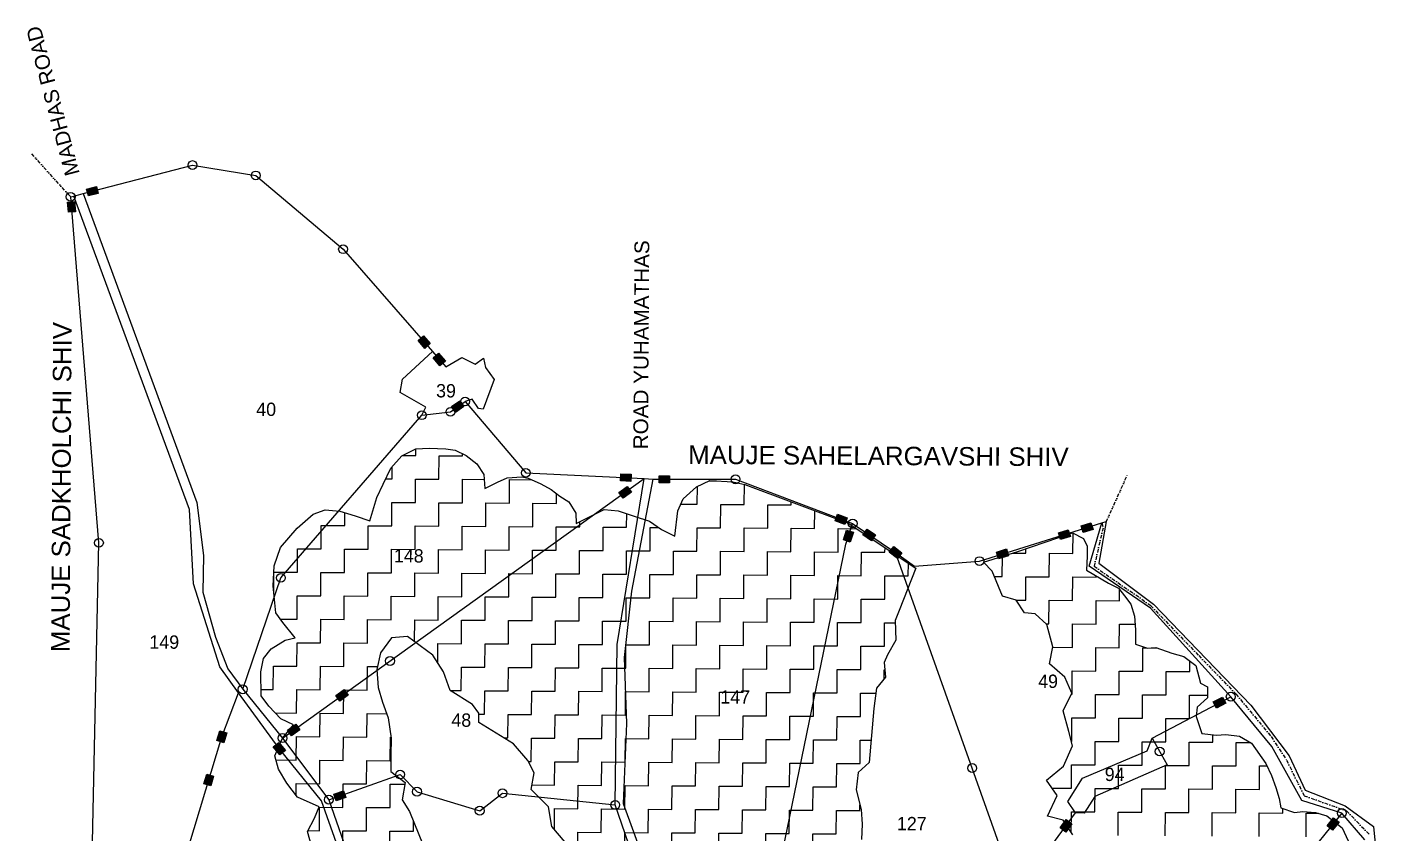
# Model space of a CAD drawing. Header units: metres. Extents: x 311141 to 315796, y 1906170 to 1910884.
# Drawn here: x 311384 to 313281, y 1909755 to 1910884 of the extents above; entities that cross this region are included whole.
import ezdxf

# ---------------------------------------------------------------- set-up
doc = ezdxf.new("R2010")
doc.units = ezdxf.units.M
doc.header["$MEASUREMENT"] = 0
doc.linetypes.add('DASHDOT', pattern=[1, 0.5, -0.25, 0, -0.25])
doc.linetypes.add('DIVIDE', pattern=[1.25, 0.5, -0.25, 0, -0.25, 0, -0.25])
for name, color, linetype in [('OFF', 1, 'Continuous'), ('POLY_HATCH', 12, 'Continuous'), ('POLY_PARCEL', 6, 'Continuous'), ('POLY_ROAD', 30, 'Continuous'), ('POLY_WATER', 4, 'Continuous'), ('TEXT_MAPOUT', 7, 'Continuous'), ('TEXT_PARCEL', 7, 'Continuous'), ('V_BOUND_LINE', 7, 'Continuous'), ('V_BOUND_STREAM_LINE', 7, 'DASHDOT'), ('V_DIVIDE_LINE', 7, 'DIVIDE')]:
    doc.layers.add(name, color=color, linetype=linetype)
doc.styles.get("Standard").update_dxf_attribs({"font": 'arial.ttf'})
doc.styles.add('TEXT_MAP', font='')
doc.styles.get('TEXT_MAP').set_extended_font_data('Kruti Dev 050')

msp = doc.modelspace()

# ---------------------------------------------------------------- hatches: boundary and pattern name
for points in [[(311467.1, 1910657.5), (311469.6, 1910647.9), (311483.5, 1910651.5), (311481, 1910661.2)], [(311450.4, 1910640.2), (311440.5, 1910639.3), (311441.7, 1910625), (311451.6, 1910625.8)], [(311940.4, 1910434.5), (311947.9, 1910441.1), (311938.4, 1910451.9), (311930.9, 1910445.4)], [(311959.6, 1910427.7), (311952.1, 1910421.1), (311961.6, 1910410.2), (311969.1, 1910416.8)], [(311995.2, 1910353.1), (311989.5, 1910361.2), (311977.7, 1910352.9), (311983.5, 1910344.7)], [(312228.5, 1910248.2), (312229, 1910258.2), (312214.6, 1910258.9), (312214.1, 1910248.9)], [(312268.4, 1910256.3), (312268.3, 1910246.3), (312282.8, 1910246.3), (312282.8, 1910256.3)], [(312229.4, 1910233.2), (312223.6, 1910241.3), (312211.9, 1910232.9), (312217.7, 1910224.8)], [(312528, 1910188.1), (312531.5, 1910197.5), (312518, 1910202.6), (312514.5, 1910193.2)], [(312875.3, 1910181), (312872.3, 1910190.5), (312858.5, 1910186.2), (312861.5, 1910176.7)], [(312540.1, 1910177), (312530.6, 1910180.2), (312526, 1910166.5), (312535.5, 1910163.4)], [(312559.1, 1910181.5), (312553.4, 1910173.3), (312565.3, 1910165.2), (312570.9, 1910173.4)], [(312843.7, 1910171.1), (312840.7, 1910180.7), (312827, 1910176.4), (312830, 1910166.9)], [(312601.6, 1910140.3), (312607.8, 1910148.1), (312596.4, 1910157), (312590.3, 1910149.2)], [(312757.1, 1910144.1), (312754.1, 1910153.7), (312740.4, 1910149.4), (312743.3, 1910139.9)], [(311833.2, 1909948.8), (311827.4, 1909956.9), (311815.7, 1909948.5), (311821.5, 1909940.4)], [(313061, 1909937.6), (313056.3, 1909946.4), (313043.6, 1909939.7), (313048.2, 1909930.9)], [(311748.1, 1909900), (311753.9, 1909891.9), (311765.6, 1909900.3), (311759.8, 1909908.4)], [(311649.5, 1909885.4), (311659, 1909882.5), (311663.2, 1909896.3), (311653.6, 1909899.2)], [(311737.5, 1909865.5), (311745.3, 1909871.7), (311736.2, 1909882.9), (311728.4, 1909876.7)], [(311631.3, 1909824.7), (311640.8, 1909821.9), (311644.9, 1909835.7), (311635.4, 1909838.5)], [(311813.2, 1909810.5), (311816.5, 1909801.1), (311830.1, 1909805.9), (311826.7, 1909815.3)], [(312845.8, 1909768.9), (312837.7, 1909774.8), (312829.2, 1909763.2), (312837.3, 1909757.3)], [(313219.6, 1909771.2), (313211.8, 1909777.5), (313202.7, 1909766.3), (313210.5, 1909760)]]:
    msp.add_hatch(color=256).paths.add_polyline_path(points)

# ---------------------------------------------------------------- linework, layer by layer
for p, q in [((311467.1, 1910657.5), (311481, 1910661.2)), ((311469.6, 1910647.9), (311467.1, 1910657.5)), ((311483.5, 1910651.5), (311469.6, 1910647.9)), ((311481, 1910661.2), (311483.5, 1910651.5)), ((311440.5, 1910639.3), (311450.4, 1910640.2)), ((311441.7, 1910625), (311440.5, 1910639.3)), ((311450.4, 1910640.2), (311451.6, 1910625.8)), ((311451.6, 1910625.8), (311441.7, 1910625)), ((311930.9, 1910445.4), (311938.4, 1910451.9)), ((311940.4, 1910434.5), (311930.9, 1910445.4)), ((311938.4, 1910451.9), (311947.9, 1910441.1)), ((311947.9, 1910441.1), (311940.4, 1910434.5)), ((311952.1, 1910421.1), (311959.6, 1910427.7)), ((311961.6, 1910410.2), (311952.1, 1910421.1)), ((311959.6, 1910427.7), (311969.1, 1910416.8)), ((311969.1, 1910416.8), (311961.6, 1910410.2)), ((311977.7, 1910352.9), (311989.5, 1910361.2)), ((311989.5, 1910361.2), (311995.2, 1910353.1)), ((311983.5, 1910344.7), (311977.7, 1910352.9)), ((311995.2, 1910353.1), (311983.5, 1910344.7)), ((312214.1, 1910248.9), (312214.6, 1910258.9)), ((312228.5, 1910248.2), (312214.1, 1910248.9)), ((312214.6, 1910258.9), (312229, 1910258.2)), ((312229, 1910258.2), (312228.5, 1910248.2)), ((312268.3, 1910246.3), (312268.4, 1910256.3)), ((312268.4, 1910256.3), (312282.8, 1910256.3)), ((312282.8, 1910256.3), (312282.8, 1910246.3)), ((312211.9, 1910232.9), (312223.6, 1910241.3)), ((312217.7, 1910224.8), (312211.9, 1910232.9)), ((312229.4, 1910233.2), (312217.7, 1910224.8)), ((312223.6, 1910241.3), (312229.4, 1910233.2)), ((312282.8, 1910246.3), (312268.3, 1910246.3)), ((312514.5, 1910193.2), (312518, 1910202.6)), ((312528, 1910188.1), (312514.5, 1910193.2)), ((312518, 1910202.6), (312531.5, 1910197.5)), ((312531.5, 1910197.5), (312528, 1910188.1)), ((312858.5, 1910186.2), (312872.3, 1910190.5)), ((312872.3, 1910190.5), (312875.3, 1910181)), ((312526, 1910166.5), (312530.6, 1910180.2)), ((312530.6, 1910180.2), (312540.1, 1910177)), ((312540.1, 1910177), (312535.5, 1910163.4)), ((312553.4, 1910173.3), (312559.1, 1910181.5)), ((312565.3, 1910165.2), (312553.4, 1910173.3)), ((312559.1, 1910181.5), (312570.9, 1910173.4)), ((312570.9, 1910173.4), (312565.3, 1910165.2)), ((312827, 1910176.4), (312840.7, 1910180.7)), ((312830, 1910166.9), (312827, 1910176.4)), ((312843.7, 1910171.1), (312830, 1910166.9)), ((312840.7, 1910180.7), (312843.7, 1910171.1)), ((312861.5, 1910176.7), (312858.5, 1910186.2)), ((312875.3, 1910181), (312861.5, 1910176.7)), ((312535.5, 1910163.4), (312526, 1910166.5)), ((312590.3, 1910149.2), (312596.4, 1910157)), ((312596.4, 1910157), (312607.8, 1910148.1)), ((312740.4, 1910149.4), (312754.1, 1910153.7)), ((312754.1, 1910153.7), (312757.1, 1910144.1)), ((312601.6, 1910140.3), (312590.3, 1910149.2)), ((312607.8, 1910148.1), (312601.6, 1910140.3)), ((312743.3, 1910139.9), (312740.4, 1910149.4)), ((312757.1, 1910144.1), (312743.3, 1910139.9)), ((311815.7, 1909948.5), (311827.4, 1909956.9)), ((311821.5, 1909940.4), (311815.7, 1909948.5)), ((311833.2, 1909948.8), (311821.5, 1909940.4)), ((311827.4, 1909956.9), (311833.2, 1909948.8)), ((313043.6, 1909939.7), (313056.3, 1909946.4)), ((313056.3, 1909946.4), (313061, 1909937.6)), ((313048.2, 1909930.9), (313043.6, 1909939.7)), ((313061, 1909937.6), (313048.2, 1909930.9)), ((311748.1, 1909900), (311759.8, 1909908.4)), ((311759.8, 1909908.4), (311765.6, 1909900.3)), ((311649.5, 1909885.4), (311653.6, 1909899.2)), ((311653.6, 1909899.2), (311663.2, 1909896.3)), ((311663.2, 1909896.3), (311659, 1909882.5)), ((311753.9, 1909891.9), (311748.1, 1909900)), ((311765.6, 1909900.3), (311753.9, 1909891.9)), ((311659, 1909882.5), (311649.5, 1909885.4)), ((311728.4, 1909876.7), (311736.2, 1909882.9)), ((311737.5, 1909865.5), (311728.4, 1909876.7)), ((311736.2, 1909882.9), (311745.3, 1909871.7)), ((311745.3, 1909871.7), (311737.5, 1909865.5)), ((311631.3, 1909824.7), (311635.4, 1909838.5)), ((311635.4, 1909838.5), (311644.9, 1909835.7)), ((311644.9, 1909835.7), (311640.8, 1909821.9)), ((311640.8, 1909821.9), (311631.3, 1909824.7)), ((311813.2, 1909810.5), (311826.7, 1909815.3)), ((311816.5, 1909801.1), (311813.2, 1909810.5)), ((311826.7, 1909815.3), (311830.1, 1909805.9)), ((311830.1, 1909805.9), (311816.5, 1909801.1)), ((312829.2, 1909763.2), (312837.7, 1909774.8)), ((312837.7, 1909774.8), (312845.8, 1909768.9)), ((313202.7, 1909766.3), (313211.8, 1909777.5)), ((313211.8, 1909777.5), (313219.6, 1909771.2)), ((312837.3, 1909757.3), (312829.2, 1909763.2)), ((312845.8, 1909768.9), (312837.3, 1909757.3)), ((313210.5, 1909760), (313202.7, 1909766.3)), ((313219.6, 1909771.2), (313210.5, 1909760))]:
    msp.add_line(p, q)
for centre in [(311615.3, 1910691.1), (311703.8, 1910676.6), (311444.9, 1910646.6), (311826, 1910573.3), (311996.7, 1910360.2), (311936.2, 1910340.9), (311976.2, 1910345.7), (312081.7, 1910260.3), (312375.2, 1910251.2), (312539, 1910189.3), (311484.4, 1910162.3), (312716.4, 1910136.7), (311739, 1910113.3), (311891.7, 1909996.9), (311685.6, 1909957.2), (313068, 1909946.9), (311741.3, 1909889), (312968.6, 1909870.2), (312706.3, 1909847), (311905.8, 1909837.9), (311929.5, 1909813.9), (312049, 1909811.7), (311806.1, 1909802.7), (312017.2, 1909787.3), (312206.8, 1909795.4), (313223.4, 1909784)]:
    msp.add_circle(centre, 6.17)
at = {"layer": 'OFF'}
msp.add_line((312247.5, 1910252.3), (312259.4, 1910251.3), dxfattribs=at)
at = {"layer": 'POLY_HATCH'}
for p, q in [((311908.3, 1910284.3), (311927.9, 1910293.9)), ((311927.9, 1910293.9), (311946.6, 1910294.7)), ((311946.6, 1910294.7), (311969.7, 1910293.7)), ((311969.7, 1910293.7), (311983, 1910291.8)), ((311983, 1910291.8), (311998.1, 1910284.6)), ((311998.1, 1910284.6), (312013.2, 1910273)), ((311882.2, 1910244.5), (311893, 1910266.6)), ((311893, 1910266.6), (311908.3, 1910284.3)), ((312013.2, 1910273), (312022.8, 1910257.8)), ((312022.8, 1910257.8), (312024.5, 1910238.3)), ((312024.5, 1910238.3), (312042.3, 1910247)), ((312042.3, 1910247), (312055.7, 1910253.2)), ((312055.7, 1910253.2), (312076.2, 1910254.8)), ((312076.2, 1910254.8), (312085.1, 1910253)), ((312085.1, 1910253), (312102.8, 1910244.9)), ((312320.5, 1910240.9), (312339.2, 1910249.6)), ((312339.2, 1910249.6), (312371.2, 1910247.7)), ((312371.2, 1910247.7), (312388.1, 1910244)), ((311873.2, 1910225.9), (311882.2, 1910244.5)), ((312102.8, 1910244.9), (312117, 1910236.8)), ((312117, 1910236.8), (312129.4, 1910227.8)), ((312129.4, 1910227.8), (312141.8, 1910219.8)), ((312301.7, 1910224.1), (312320.5, 1910240.9)), ((312388.1, 1910244), (312532.7, 1910189.8)), ((311784.2, 1910202.4), (311801.1, 1910208.5)), ((311801.1, 1910208.5), (311821.5, 1910206.6)), ((311863.3, 1910193), (311873.2, 1910225.9)), ((312141.8, 1910219.8), (312151.5, 1910203.7)), ((312152.3, 1910189.5), (312191.5, 1910208.8)), ((312191.5, 1910208.8), (312211.1, 1910206.9)), ((312294.5, 1910207.3), (312301.7, 1910224.1)), ((311761.8, 1910183), (311784.2, 1910202.4)), ((311821.5, 1910206.6), (311842.8, 1910200.3)), ((311842.8, 1910200.3), (311863.3, 1910193)), ((312151.5, 1910203.7), (312152.3, 1910189.5)), ((312211.1, 1910206.9), (312233.3, 1910199.7)), ((312233.3, 1910199.7), (312254.6, 1910192.4)), ((312254.6, 1910192.4), (312271.4, 1910180.8)), ((312290, 1910171.8), (312294.5, 1910207.3)), ((312532.7, 1910189.8), (312627.5, 1910127)), ((311738.5, 1910155.6), (311761.8, 1910183)), ((312271.4, 1910180.8), (312290, 1910171.8)), ((312770.1, 1910150.2), (312846.8, 1910176.4)), ((312846.8, 1910176.4), (312861.8, 1910168.3)), ((311729.5, 1910129.9), (311738.5, 1910155.6)), ((312861.8, 1910168.3), (312867.1, 1910157.6)), ((312867.1, 1910157.6), (312867, 1910143.4)), ((312722, 1910135.4), (312770.1, 1910150.2)), ((312734.4, 1910122.8), (312722, 1910135.4)), ((312867, 1910143.4), (312866, 1910123.8)), ((311728.4, 1910101.4), (311729.5, 1910129.9)), ((312627.5, 1910127), (312604, 1910067.6)), ((312748.5, 1910087.4), (312734.4, 1910122.8)), ((312866, 1910123.8), (312897, 1910105.9)), ((311731.8, 1910064.3), (311728.4, 1910101.4)), ((312897, 1910105.9), (312911.2, 1910098.7)), ((312911.2, 1910098.7), (312919.2, 1910087.9)), ((312768, 1910082), (312748.5, 1910087.4)), ((312779.4, 1910064.1), (312768, 1910082)), ((312919.2, 1910087.9), (312928, 1910076.3)), ((312928, 1910076.3), (312933.2, 1910059.4)), ((311741.5, 1910050.9), (311731.8, 1910064.3)), ((312604, 1910067.6), (312598.6, 1910053.4)), ((312794.6, 1910063.1), (312779.4, 1910064.1)), ((312810.5, 1910047.9), (312794.6, 1910063.1)), ((312933.2, 1910059.4), (312934.9, 1910040.7)), ((311759.1, 1910029.5), (311741.5, 1910050.9)), ((312598.6, 1910053.4), (312599.3, 1910025.9)), ((312819.2, 1910016.8), (312810.5, 1910047.9)), ((312934.9, 1910040.7), (312934.8, 1910020.3)), ((311725.2, 1910013.7), (311744.9, 1910026)), ((311744.9, 1910026), (311759.1, 1910029.5)), ((311893.9, 1910029.4), (311878.6, 1910008.3)), ((311916.2, 1910031.3), (311893.9, 1910029.4)), ((311951.7, 1910005.2), (311916.2, 1910031.3)), ((312599.3, 1910025.9), (312587.6, 1910005.5)), ((312934.8, 1910020.3), (312951.6, 1910014.9)), ((311710.8, 1909981.8), (311714.5, 1910000.4)), ((311714.5, 1910000.4), (311725.2, 1910013.7)), ((311878.6, 1910008.3), (311873.4, 1909985)), ((311966.7, 1909981.8), (311951.7, 1910005.2)), ((312587.6, 1910005.5), (312583.1, 1909994.9)), ((312814.6, 1909992.8), (312819.2, 1910016.8)), ((312951.6, 1910014.9), (312963.2, 1910015.7)), ((312963.2, 1910015.7), (312985.4, 1910007.6)), ((312985.4, 1910007.6), (313002.2, 1910003)), ((313002.2, 1910003), (313019.1, 1909990.5)), ((311711.5, 1909948), (311710.8, 1909981.8)), ((311873.4, 1909985), (311875.3, 1909959.7)), ((311975.7, 1909955.5), (311966.7, 1909981.8)), ((312583.1, 1909994.9), (312584.8, 1909974.4)), ((312835.8, 1909974), (312814.6, 1909992.8)), ((313019.1, 1909990.5), (313025.9, 1909965.7)), ((312584.8, 1909974.4), (312572.3, 1909958.6)), ((312845.5, 1909951.7), (312835.8, 1909974)), ((313025.9, 1909965.7), (313035.4, 1909960.8)), ((311722.1, 1909933.7), (311711.5, 1909948)), ((311875.3, 1909959.7), (311881.2, 1909939.4)), ((312007, 1909936.1), (311975.7, 1909955.5)), ((312572.3, 1909958.6), (312568.6, 1909930.2)), ((312833.7, 1909926.9), (312845.5, 1909951.7)), ((313035.3, 1909945.4), (313020.9, 1909932.3)), ((313035.4, 1909960.8), (313035.3, 1909945.4)), ((311738.9, 1909915.8), (311722.1, 1909933.7)), ((311881.2, 1909939.4), (311889.2, 1909917.1)), ((312016, 1909923.9), (312007, 1909936.1)), ((312568.6, 1909930.2), (312561.9, 1909854.7)), ((312841.6, 1909898.4), (312833.7, 1909926.9)), ((313020.9, 1909932.3), (313019.6, 1909919.3)), ((311756.6, 1909907.7), (311738.9, 1909915.8)), ((311741.3, 1909889), (311756.6, 1909907.7)), ((311889.2, 1909917.1), (311893.1, 1909888.8)), ((312015.9, 1909910.7), (312016, 1909923.9)), ((312064.4, 1909881.1), (312015.9, 1909910.7)), ((313019.6, 1909919.3), (313027.8, 1909895.4)), ((311730.6, 1909864.3), (311741.3, 1909889)), ((311893.1, 1909888.8), (311892.9, 1909864.5)), ((312846.8, 1909878), (312841.6, 1909898.4)), ((313027.8, 1909895.4), (313048.1, 1909892.9)), ((313048.1, 1909892.9), (313061.2, 1909894)), ((313061.2, 1909894), (313080.2, 1909891.5)), ((313080.2, 1909891.5), (313096.9, 1909881.9)), ((312084.5, 1909857.7), (312064.4, 1909881.1)), ((312834.2, 1909849.6), (312846.8, 1909878)), ((313096.9, 1909881.9), (313116.9, 1909853.2)), ((311735.8, 1909845.6), (311730.6, 1909864.3)), ((311892.9, 1909864.5), (311892.8, 1909842.2)), ((312093.5, 1909840.4), (312084.5, 1909857.7)), ((312561.9, 1909854.7), (312546.7, 1909840.6)), ((312810, 1909830.2), (312834.2, 1909849.6)), ((313116.9, 1909853.2), (313125.2, 1909836.4)), ((311747.2, 1909826), (311735.8, 1909845.6)), ((311892.8, 1909842.2), (311913, 1909826.9)), ((312089.3, 1909817.1), (312093.5, 1909840.4)), ((312546.7, 1909840.6), (312543.9, 1909816.6)), ((312825, 1909808.8), (312810, 1909830.2)), ((313125.2, 1909836.4), (313131, 1909819.7)), ((311762.2, 1909806.4), (311747.2, 1909826)), ((311913, 1909826.9), (311908.8, 1909802.6)), ((312113.4, 1909792.7), (312089.3, 1909817.1)), ((312543.9, 1909816.6), (312550.9, 1909789)), ((313131, 1909819.7), (313135.7, 1909804.2)), ((311792.4, 1909792.9), (311762.2, 1909806.4)), ((311786.1, 1909776.9), (311792.4, 1909792.9)), ((311908.8, 1909802.6), (311918.8, 1909786.4)), ((312118.3, 1909765.4), (312113.4, 1909792.7)), ((312811.5, 1909779.5), (312825, 1909808.8)), ((313135.7, 1909804.2), (313138, 1909791.1)), ((311776.2, 1909758.3), (311786.1, 1909776.9)), ((311918.8, 1909786.4), (311938.1, 1909738.9)), ((312550.9, 1909789), (312552.5, 1909768.6)), ((312833.7, 1909774.1), (312811.5, 1909779.5)), ((312846.9, 1909753.5), (312833.7, 1909774.1)), ((313138, 1909791.1), (313157.1, 1909785)), ((313157.1, 1909785), (313169, 1909786.2)), ((313169, 1909786.2), (313186.8, 1909784.9)), ((313186.8, 1909784.9), (313202.3, 1909780)), ((313202.3, 1909780), (313223.7, 1909763.2)), ((311784.9, 1909726.3), (311776.2, 1909758.3)), ((312144.5, 1909733.8), (312118.3, 1909765.4)), ((312552.5, 1909768.6), (312551.5, 1909747.2)), ((313223.7, 1909763.2), (313241.3, 1909726.2))]:
    msp.add_line(p, q, dxfattribs=at)
at = {"layer": 'POLY_HATCH', "linetype": 'Continuous'}
for p, q in [((311908.9, 1910284.6), (311927.6, 1910284.5)), ((311927.6, 1910284.5), (311927.6, 1910293.8)), ((311993.3, 1910284.1), (311993.3, 1910286.9)), ((311894.5, 1910251.8), (311894.6, 1910268.4)), ((311960.2, 1910251.4), (311960.4, 1910284.3)), ((311960.4, 1910284.3), (311993.3, 1910284.1)), ((311885.9, 1910251.9), (311894.5, 1910251.8)), ((311927.2, 1910218.7), (311927.4, 1910251.6)), ((311927.4, 1910251.6), (311960.2, 1910251.4)), ((311992.9, 1910218.3), (311993.1, 1910251.2)), ((311993.1, 1910251.2), (312023.4, 1910251)), ((312058.7, 1910217.9), (312058.9, 1910250.8)), ((312058.9, 1910250.8), (312090.3, 1910250.6)), ((312338.1, 1910249.1), (312348.7, 1910249.1)), ((312124.4, 1910217.5), (312124.5, 1910231.4)), ((312321.6, 1910216.3), (312321.8, 1910241.5)), ((312387.4, 1910215.9), (312387.6, 1910244.1)), ((311894.1, 1910186.1), (311894.3, 1910218.9)), ((311894.3, 1910218.9), (311927.2, 1910218.7)), ((311959.8, 1910185.7), (311960, 1910218.5)), ((311960, 1910218.5), (311992.9, 1910218.3)), ((312025.6, 1910185.3), (312025.8, 1910218.1)), ((312025.8, 1910218.1), (312058.7, 1910217.9)), ((312091.3, 1910184.9), (312091.5, 1910217.7)), ((312091.5, 1910217.7), (312124.4, 1910217.5)), ((312298.4, 1910216.5), (312321.6, 1910216.3)), ((312354.3, 1910183.3), (312354.5, 1910216.1)), ((312354.5, 1910216.1), (312387.4, 1910215.9)), ((312420.1, 1910182.9), (312420.3, 1910215.7)), ((312420.3, 1910215.7), (312453.1, 1910215.5)), ((312453.1, 1910215.5), (312453.2, 1910219.6)), ((311828.3, 1910186.5), (311828.5, 1910204.6)), ((312157.1, 1910184.5), (312157.1, 1910191.9)), ((312222.8, 1910184.1), (312222.9, 1910203)), ((312485.8, 1910182.5), (312486, 1910207.3)), ((311795.3, 1910153.8), (311795.5, 1910186.7)), ((311795.5, 1910186.7), (311828.3, 1910186.5)), ((311861, 1910153.4), (311861.2, 1910186.3)), ((311861.2, 1910186.3), (311894.1, 1910186.1)), ((311926.8, 1910153), (311927, 1910185.9)), ((311927, 1910185.9), (311959.8, 1910185.7)), ((311992.5, 1910152.6), (311992.7, 1910185.5)), ((311992.7, 1910185.5), (312025.6, 1910185.3)), ((312058.3, 1910152.2), (312058.5, 1910185.1)), ((312058.5, 1910185.1), (312091.3, 1910184.9)), ((312124, 1910151.8), (312124.2, 1910184.7)), ((312124.2, 1910184.7), (312157.1, 1910184.5)), ((312189.7, 1910151.4), (312189.9, 1910184.3)), ((312189.9, 1910184.3), (312222.8, 1910184.1)), ((312255.5, 1910151), (312255.7, 1910183.9)), ((312255.7, 1910183.9), (312267, 1910183.8)), ((312321.2, 1910150.6), (312321.4, 1910183.5)), ((312321.4, 1910183.5), (312354.3, 1910183.3)), ((312387, 1910150.2), (312387.2, 1910183.1)), ((312387.2, 1910183.1), (312420.1, 1910182.9)), ((312452.7, 1910149.8), (312452.9, 1910182.7)), ((312452.9, 1910182.7), (312485.8, 1910182.5)), ((312518.5, 1910149.4), (312518.7, 1910182.3)), ((312518.7, 1910182.3), (312544.3, 1910182.1)), ((312847.2, 1910147.4), (312847.4, 1910176)), ((311762.2, 1910121.1), (311762.4, 1910154)), ((311762.4, 1910154), (311795.3, 1910153.8)), ((311827.9, 1910120.7), (311828.1, 1910153.6)), ((311828.1, 1910153.6), (311861, 1910153.4)), ((311893.7, 1910120.3), (311893.9, 1910153.2)), ((311893.9, 1910153.2), (311926.8, 1910153)), ((311959.4, 1910119.9), (311959.6, 1910152.8)), ((311959.6, 1910152.8), (311992.5, 1910152.6)), ((312025.2, 1910119.5), (312025.4, 1910152.4)), ((312025.4, 1910152.4), (312058.3, 1910152.2)), ((312090.9, 1910119.1), (312091.1, 1910152)), ((312091.1, 1910152), (312124, 1910151.8)), ((312156.7, 1910118.7), (312156.9, 1910151.6)), ((312156.9, 1910151.6), (312189.7, 1910151.4)), ((312584.2, 1910149), (312584.3, 1910155.7)), ((312781.5, 1910147.8), (312781.5, 1910154.1)), ((312222.4, 1910118.3), (312222.6, 1910151.2)), ((312222.6, 1910151.2), (312255.5, 1910151)), ((312288.2, 1910117.9), (312288.4, 1910150.8)), ((312288.4, 1910150.8), (312321.2, 1910150.6)), ((312353.9, 1910117.5), (312354.1, 1910150.4)), ((312354.1, 1910150.4), (312387, 1910150.2)), ((312419.7, 1910117.1), (312419.9, 1910150)), ((312419.9, 1910150), (312452.7, 1910149.8)), ((312485.4, 1910116.7), (312485.6, 1910149.6)), ((312485.6, 1910149.6), (312518.5, 1910149.4)), ((312551.1, 1910116.3), (312551.3, 1910149.2)), ((312551.3, 1910149.2), (312584.2, 1910149)), ((312616.9, 1910115.9), (312617, 1910134)), ((312748.4, 1910115.1), (312748.6, 1910143.5)), ((312762.8, 1910147.9), (312781.5, 1910147.8)), ((312814.1, 1910114.7), (312814.3, 1910147.6)), ((312814.3, 1910147.6), (312847.2, 1910147.4)), ((311729.2, 1910093.1), (311729.3, 1910121.3)), ((311729.3, 1910121.3), (311762.2, 1910121.1)), ((311794.9, 1910088.1), (311795.1, 1910120.9)), ((311795.1, 1910120.9), (311827.9, 1910120.7)), ((311860.6, 1910087.7), (311860.8, 1910120.5)), ((311860.8, 1910120.5), (311893.7, 1910120.3)), ((311926.4, 1910087.3), (311926.6, 1910120.1)), ((311926.6, 1910120.1), (311959.4, 1910119.9)), ((311992.1, 1910086.9), (311992.3, 1910119.7)), ((311992.3, 1910119.7), (312025.2, 1910119.5)), ((312057.9, 1910086.5), (312058.1, 1910119.3)), ((312058.1, 1910119.3), (312090.9, 1910119.1)), ((312123.6, 1910086.1), (312123.8, 1910118.9)), ((312123.8, 1910118.9), (312156.7, 1910118.7)), ((312189.3, 1910085.7), (312189.5, 1910118.5)), ((312189.5, 1910118.5), (312222.4, 1910118.3)), ((312255.1, 1910085.3), (312255.3, 1910118.1)), ((312255.3, 1910118.1), (312288.2, 1910117.9)), ((312320.8, 1910084.9), (312321, 1910117.7)), ((312321, 1910117.7), (312353.9, 1910117.5)), ((312386.6, 1910084.5), (312386.8, 1910117.3)), ((312386.8, 1910117.3), (312419.7, 1910117.1)), ((312452.3, 1910084.1), (312452.5, 1910116.9)), ((312452.5, 1910116.9), (312485.4, 1910116.7)), ((312518.1, 1910083.6), (312518.3, 1910116.5)), ((312518.3, 1910116.5), (312551.1, 1910116.3)), ((312583.8, 1910083.2), (312584, 1910116.1)), ((312584, 1910116.1), (312616.9, 1910115.9)), ((312737.4, 1910115.2), (312748.4, 1910115.1)), ((312781.1, 1910082), (312781.3, 1910114.9)), ((312781.3, 1910114.9), (312814.1, 1910114.7)), ((312846.8, 1910081.6), (312847, 1910114.5)), ((312847, 1910114.5), (312879.9, 1910114.3)), ((312879.9, 1910114.3), (312879.9, 1910115.8)), ((312912.5, 1910081.2), (312912.6, 1910096.7)), ((311761.8, 1910055.4), (311762, 1910088.3)), ((311762, 1910088.3), (311794.9, 1910088.1)), ((311827.5, 1910055), (311827.7, 1910087.9)), ((311827.7, 1910087.9), (311860.6, 1910087.7)), ((311893.3, 1910054.6), (311893.5, 1910087.5)), ((311893.5, 1910087.5), (311926.4, 1910087.3)), ((311959, 1910054.2), (311959.2, 1910087.1)), ((311959.2, 1910087.1), (311992.1, 1910086.9)), ((312024.8, 1910053.8), (312025, 1910086.7)), ((312025, 1910086.7), (312057.9, 1910086.5)), ((312090.5, 1910053.4), (312090.7, 1910086.3)), ((312090.7, 1910086.3), (312123.6, 1910086.1)), ((312156.3, 1910053), (312156.5, 1910085.9)), ((312156.5, 1910085.9), (312189.3, 1910085.7)), ((312222, 1910052.6), (312222.2, 1910085.5)), ((312222.2, 1910085.5), (312255.1, 1910085.3)), ((312287.8, 1910052.2), (312288, 1910085.1)), ((312288, 1910085.1), (312320.8, 1910084.9)), ((312353.5, 1910051.8), (312353.7, 1910084.7)), ((312353.7, 1910084.7), (312386.6, 1910084.5)), ((312419.3, 1910051.4), (312419.5, 1910084.3)), ((312419.5, 1910084.3), (312452.3, 1910084.1)), ((312485, 1910051), (312485.2, 1910083.9)), ((312485.2, 1910083.9), (312518.1, 1910083.6)), ((312550.7, 1910050.6), (312550.9, 1910083.4)), ((312550.9, 1910083.4), (312583.8, 1910083.2)), ((312767.4, 1910082.1), (312781.1, 1910082)), ((312813.7, 1910049), (312813.9, 1910081.8)), ((312813.9, 1910081.8), (312846.8, 1910081.6)), ((312879.5, 1910048.6), (312879.7, 1910081.4)), ((312879.7, 1910081.4), (312912.5, 1910081.2)), ((311738.1, 1910055.5), (311761.8, 1910055.4)), ((311794.5, 1910022.3), (311794.7, 1910055.2)), ((311794.7, 1910055.2), (311827.5, 1910055)), ((311860.2, 1910021.9), (311860.4, 1910054.8)), ((311860.4, 1910054.8), (311893.3, 1910054.6)), ((311926, 1910024.1), (311926.2, 1910054.4)), ((311926.2, 1910054.4), (311959, 1910054.2)), ((311991.7, 1910021.1), (311991.9, 1910054)), ((311991.9, 1910054), (312024.8, 1910053.8)), ((312057.5, 1910020.7), (312057.7, 1910053.6)), ((312057.7, 1910053.6), (312090.5, 1910053.4)), ((312123.2, 1910020.3), (312123.4, 1910053.2)), ((312123.4, 1910053.2), (312156.3, 1910053)), ((312188.9, 1910019.9), (312189.1, 1910052.8)), ((312189.1, 1910052.8), (312222, 1910052.6)), ((312254.7, 1910019.5), (312254.9, 1910052.4)), ((312254.9, 1910052.4), (312287.8, 1910052.2)), ((312320.4, 1910019.1), (312320.6, 1910052)), ((312320.6, 1910052), (312353.5, 1910051.8)), ((312386.2, 1910018.7), (312386.4, 1910051.6)), ((312386.4, 1910051.6), (312419.3, 1910051.4)), ((312451.9, 1910018.3), (312452.1, 1910051.2)), ((312452.1, 1910051.2), (312485, 1910051)), ((312517.7, 1910017.9), (312517.9, 1910050.8)), ((312517.9, 1910050.8), (312550.7, 1910050.6)), ((312583.4, 1910017.5), (312583.6, 1910050.4)), ((312583.6, 1910050.4), (312598.7, 1910050.3)), ((312809.3, 1910049), (312813.7, 1910049)), ((312846.4, 1910015.9), (312846.6, 1910048.8)), ((312846.6, 1910048.8), (312879.5, 1910048.6)), ((312912.1, 1910015.5), (312912.3, 1910048.4)), ((312912.3, 1910048.4), (312934.2, 1910048.2)), ((311761.4, 1909989.6), (311761.6, 1910022.5)), ((311761.6, 1910022.5), (311794.5, 1910022.3)), ((311827.1, 1909989.2), (311827.3, 1910022.1)), ((311827.3, 1910022.1), (311860.2, 1910021.9)), ((311958.7, 1909994.4), (311958.8, 1910021.3)), ((311958.8, 1910021.3), (311991.7, 1910021.1)), ((312024.4, 1909988), (312024.6, 1910020.9)), ((312024.6, 1910020.9), (312057.5, 1910020.7)), ((312090.1, 1909987.6), (312090.3, 1910020.5)), ((312090.3, 1910020.5), (312123.2, 1910020.3)), ((312155.9, 1909987.2), (312156.1, 1910020.1)), ((312156.1, 1910020.1), (312188.9, 1910019.9)), ((312221.6, 1909986.8), (312221.8, 1910019.7)), ((312221.8, 1910019.7), (312254.7, 1910019.5)), ((312287.4, 1909986.4), (312287.6, 1910019.3)), ((312287.6, 1910019.3), (312320.4, 1910019.1)), ((312353.1, 1909986), (312353.3, 1910018.9)), ((312353.3, 1910018.9), (312386.2, 1910018.7)), ((312418.9, 1909985.6), (312419.1, 1910018.5)), ((312419.1, 1910018.5), (312451.9, 1910018.3)), ((312484.6, 1909985.2), (312484.8, 1910018.1)), ((312484.8, 1910018.1), (312517.7, 1910017.9)), ((312550.3, 1909984.8), (312550.5, 1910017.7)), ((312550.5, 1910017.7), (312583.4, 1910017.5)), ((312819, 1910016.1), (312846.4, 1910015.9)), ((312879.1, 1909982.8), (312879.3, 1910015.7)), ((312879.3, 1910015.7), (312912.1, 1910015.5)), ((312944.8, 1909982.4), (312945, 1910015.3)), ((312945, 1910015.3), (312950.4, 1910015.3)), ((312956.6, 1910015.2), (312964.6, 1910015.2)), ((311728.3, 1909957), (311728.5, 1909989.8)), ((311728.5, 1909989.8), (311761.4, 1909989.6)), ((311794.1, 1909956.6), (311794.3, 1909989.4)), ((311794.3, 1909989.4), (311827.1, 1909989.2)), ((311859.8, 1909956.2), (311860, 1909989)), ((311860, 1909989), (311874.3, 1909989)), ((311991.3, 1909955.4), (311991.5, 1909988.2)), ((311991.5, 1909988.2), (312024.4, 1909988)), ((312057.1, 1909955), (312057.3, 1909987.8)), ((312057.3, 1909987.8), (312090.1, 1909987.6)), ((312122.8, 1909954.6), (312123, 1909987.4)), ((312123, 1909987.4), (312155.9, 1909987.2)), ((312188.5, 1909954.2), (312188.7, 1909987)), ((312188.7, 1909987), (312221.6, 1909986.8)), ((312254.3, 1909953.8), (312254.5, 1909986.6)), ((312254.5, 1909986.6), (312287.4, 1909986.4)), ((312320, 1909953.4), (312320.2, 1909986.2)), ((312320.2, 1909986.2), (312353.1, 1909986)), ((312385.8, 1909953), (312386, 1909985.8)), ((312386, 1909985.8), (312418.9, 1909985.6)), ((312451.5, 1909952.6), (312451.7, 1909985.4)), ((312451.7, 1909985.4), (312484.6, 1909985.2)), ((312517.3, 1909952.2), (312517.5, 1909985)), ((312517.5, 1909985), (312550.3, 1909984.8)), ((312583.1, 1909972.4), (312583.2, 1909984.6)), ((312583.2, 1909984.6), (312583.9, 1909984.6)), ((312846, 1909950.2), (312846.2, 1909983)), ((312846.2, 1909983), (312879.1, 1909982.8)), ((312911.7, 1909949.8), (312911.9, 1909982.6)), ((312911.9, 1909982.6), (312944.8, 1909982.4)), ((312977.5, 1909949.4), (312977.7, 1909982.2)), ((312977.7, 1909982.2), (313010.6, 1909982)), ((313010.6, 1909982), (313010.6, 1909996.7)), ((311711.3, 1909957.1), (311728.3, 1909957)), ((311761, 1909923.9), (311761.2, 1909956.8)), ((311761.2, 1909956.8), (311794.1, 1909956.6)), ((311826.7, 1909923.5), (311826.9, 1909956.4)), ((311826.9, 1909956.4), (311859.8, 1909956.2)), ((311975.7, 1909955.5), (311991.3, 1909955.4)), ((312024, 1909922.3), (312024.2, 1909955.2)), ((312024.2, 1909955.2), (312057.1, 1909955)), ((312089.7, 1909921.9), (312089.9, 1909954.8)), ((312089.9, 1909954.8), (312122.8, 1909954.6)), ((312155.5, 1909921.5), (312155.7, 1909954.4)), ((312155.7, 1909954.4), (312188.5, 1909954.2)), ((312221.2, 1909921.1), (312221.4, 1909954)), ((312221.4, 1909954), (312254.3, 1909953.8)), ((312287, 1909920.7), (312287.2, 1909953.6)), ((312287.2, 1909953.6), (312320, 1909953.4)), ((312352.7, 1909920.3), (312352.9, 1909953.2)), ((312352.9, 1909953.2), (312385.8, 1909953)), ((312418.4, 1909919.9), (312418.6, 1909952.8)), ((312418.6, 1909952.8), (312451.5, 1909952.6)), ((312484.2, 1909919.5), (312484.4, 1909952.4)), ((312484.4, 1909952.4), (312517.3, 1909952.2)), ((312549.9, 1909919.1), (312550.1, 1909952)), ((312550.1, 1909952), (312571.4, 1909951.8)), ((312844.7, 1909950.2), (312846, 1909950.2)), ((312878.7, 1909917.1), (312878.9, 1909950)), ((312878.9, 1909950), (312911.7, 1909949.8)), ((312944.4, 1909916.7), (312944.6, 1909949.6)), ((312944.6, 1909949.6), (312977.5, 1909949.4)), ((313010.2, 1909916.3), (313010.4, 1909949.2)), ((313010.4, 1909949.2), (313035.3, 1909949)), ((311731.1, 1909924.1), (311761, 1909923.9)), ((311793.7, 1909890.8), (311793.9, 1909923.7)), ((311793.9, 1909923.7), (311826.7, 1909923.5)), ((311859.4, 1909890.4), (311859.6, 1909923.3)), ((311859.6, 1909923.3), (311887.1, 1909923.1)), ((312016, 1909922.3), (312024, 1909922.3)), ((312056.6, 1909889.2), (312056.8, 1909922.1)), ((312056.8, 1909922.1), (312089.7, 1909921.9)), ((312122.4, 1909888.8), (312122.6, 1909921.7)), ((312122.6, 1909921.7), (312155.5, 1909921.5)), ((312188.1, 1909888.4), (312188.3, 1909921.3)), ((312188.3, 1909921.3), (312221.2, 1909921.1)), ((312253.9, 1909888), (312254.1, 1909920.9)), ((312254.1, 1909920.9), (312287, 1909920.7)), ((312319.6, 1909887.6), (312319.8, 1909920.5)), ((312319.8, 1909920.5), (312352.7, 1909920.3)), ((312385.4, 1909887.2), (312385.6, 1909920.1)), ((312385.6, 1909920.1), (312418.4, 1909919.9)), ((312451.1, 1909886.8), (312451.3, 1909919.7)), ((312451.3, 1909919.7), (312484.2, 1909919.5)), ((312516.9, 1909886.4), (312517.1, 1909919.3)), ((312517.1, 1909919.3), (312549.9, 1909919.1)), ((312845.6, 1909884.4), (312845.8, 1909917.3)), ((312845.8, 1909917.3), (312878.7, 1909917.1)), ((312911.3, 1909884), (312911.5, 1909916.9)), ((312911.5, 1909916.9), (312944.4, 1909916.7)), ((312977.1, 1909883.6), (312977.3, 1909916.5)), ((312977.3, 1909916.5), (313010.2, 1909916.3)), ((311760.6, 1909858.2), (311760.8, 1909891)), ((311760.8, 1909891), (311793.7, 1909890.8)), ((311826.3, 1909857.8), (311826.5, 1909890.6)), ((311826.5, 1909890.6), (311859.4, 1909890.4)), ((311892.1, 1909857.3), (311892.3, 1909890.2)), ((311892.3, 1909890.2), (311892.9, 1909890.2)), ((312051, 1909889.3), (312056.6, 1909889.2)), ((312089.3, 1909856.1), (312089.5, 1909889)), ((312089.5, 1909889), (312122.4, 1909888.8)), ((312155.1, 1909855.7), (312155.3, 1909888.6)), ((312155.3, 1909888.6), (312188.1, 1909888.4)), ((312220.8, 1909855.3), (312221, 1909888.2)), ((312221, 1909888.2), (312253.9, 1909888)), ((312286.6, 1909854.9), (312286.8, 1909887.8)), ((312286.8, 1909887.8), (312319.6, 1909887.6)), ((312352.3, 1909854.5), (312352.5, 1909887.4)), ((312352.5, 1909887.4), (312385.4, 1909887.2)), ((312418, 1909854.1), (312418.2, 1909887)), ((312418.2, 1909887), (312451.1, 1909886.8)), ((312483.8, 1909853.7), (312484, 1909886.6)), ((312484, 1909886.6), (312516.9, 1909886.4)), ((312549.5, 1909853.3), (312549.7, 1909886.2)), ((312549.7, 1909886.2), (312564.7, 1909886.1)), ((313042.8, 1909883.2), (313042.9, 1909893.5)), ((312845.1, 1909884.4), (312845.6, 1909884.4)), ((312878.3, 1909851.3), (312878.5, 1909884.2)), ((312878.5, 1909884.2), (312911.3, 1909884)), ((312944, 1909850.9), (312944.2, 1909883.8)), ((312944.2, 1909883.8), (312977.1, 1909883.6)), ((313009.8, 1909850.5), (313010, 1909883.4)), ((313010, 1909883.4), (313042.8, 1909883.2)), ((313075.5, 1909850.1), (313075.7, 1909883)), ((313075.7, 1909883), (313095.1, 1909882.9)), ((311732.2, 1909858.3), (311760.6, 1909858.2)), ((311793.3, 1909825.1), (311793.5, 1909858)), ((311793.5, 1909858), (311826.3, 1909857.8)), ((311859, 1909824.7), (311859.2, 1909857.6)), ((311859.2, 1909857.6), (311892.1, 1909857.3)), ((312085.2, 1909856.2), (312089.3, 1909856.1)), ((312122, 1909823.1), (312122.2, 1909855.9)), ((312122.2, 1909855.9), (312155.1, 1909855.7)), ((312187.7, 1909822.7), (312187.9, 1909855.5)), ((312187.9, 1909855.5), (312220.8, 1909855.3)), ((312253.5, 1909822.3), (312253.7, 1909855.1)), ((312253.7, 1909855.1), (312286.6, 1909854.9)), ((312319.2, 1909821.9), (312319.4, 1909854.7)), ((312319.4, 1909854.7), (312352.3, 1909854.5)), ((312385, 1909821.5), (312385.2, 1909854.3)), ((312385.2, 1909854.3), (312418, 1909854.1)), ((312450.7, 1909821.1), (312450.9, 1909853.9)), ((312450.9, 1909853.9), (312483.8, 1909853.7)), ((312516.5, 1909820.7), (312516.7, 1909853.5)), ((312516.7, 1909853.5), (312549.5, 1909853.3)), ((312845.2, 1909818.7), (312845.4, 1909851.5)), ((312845.4, 1909851.5), (312878.3, 1909851.3)), ((312910.9, 1909818.3), (312911.1, 1909851.1)), ((312911.1, 1909851.1), (312944, 1909850.9)), ((312976.7, 1909817.9), (312976.9, 1909850.7)), ((312976.9, 1909850.7), (313009.8, 1909850.5)), ((313042.4, 1909817.5), (313042.6, 1909850.3)), ((313042.6, 1909850.3), (313075.5, 1909850.1)), ((313108.2, 1909817.1), (313108.4, 1909849.9)), ((313108.4, 1909849.9), (313118.6, 1909849.9)), ((311760.3, 1909808.9), (311760.4, 1909825.3)), ((311760.4, 1909825.3), (311793.3, 1909825.1)), ((311825.9, 1909792), (311826.1, 1909824.9)), ((311826.1, 1909824.9), (311859, 1909824.7)), ((311891.7, 1909791.6), (311891.9, 1909824.5)), ((311891.9, 1909824.5), (311912.5, 1909824.4)), ((312090.4, 1909823.3), (312122, 1909823.1)), ((312154.7, 1909790), (312154.9, 1909822.9)), ((312154.9, 1909822.9), (312187.7, 1909822.7)), ((312220.4, 1909789.6), (312220.6, 1909822.5)), ((312220.6, 1909822.5), (312253.5, 1909822.3)), ((312286.2, 1909789.2), (312286.4, 1909822.1)), ((312286.4, 1909822.1), (312319.2, 1909821.9)), ((312351.9, 1909788.8), (312352.1, 1909821.7)), ((312352.1, 1909821.7), (312385, 1909821.5)), ((312417.6, 1909788.4), (312417.8, 1909821.3)), ((312417.8, 1909821.3), (312450.7, 1909821.1)), ((312483.4, 1909788), (312483.6, 1909820.9)), ((312483.6, 1909820.9), (312516.5, 1909820.7)), ((312818, 1909818.8), (312845.2, 1909818.7)), ((312877.9, 1909785.6), (312878.1, 1909818.5)), ((312878.1, 1909818.5), (312910.9, 1909818.3)), ((312943.6, 1909785.2), (312943.8, 1909818.1)), ((312943.8, 1909818.1), (312976.7, 1909817.9)), ((313009.4, 1909784.8), (313009.6, 1909817.7)), ((313009.6, 1909817.7), (313042.4, 1909817.5)), ((313075.1, 1909784.4), (313075.3, 1909817.3)), ((313075.3, 1909817.3), (313108.2, 1909817.1)), ((311792.9, 1909759.3), (311793.1, 1909792.2)), ((311793.1, 1909792.2), (311825.9, 1909792)), ((311858.6, 1909758.9), (311858.8, 1909791.8)), ((311858.8, 1909791.8), (311891.7, 1909791.6)), ((312549.1, 1909787.6), (312549.2, 1909795.6)), ((311924.4, 1909758.5), (311924.4, 1909772.5)), ((312121.6, 1909761.4), (312121.8, 1909790.2)), ((312121.8, 1909790.2), (312154.7, 1909790)), ((312187.3, 1909756.9), (312187.5, 1909789.8)), ((312187.5, 1909789.8), (312220.4, 1909789.6)), ((312253.1, 1909756.5), (312253.3, 1909789.4)), ((312253.3, 1909789.4), (312286.2, 1909789.2)), ((312318.8, 1909756.1), (312319, 1909789)), ((312319, 1909789), (312351.9, 1909788.8)), ((312384.6, 1909755.7), (312384.8, 1909788.6)), ((312384.8, 1909788.6), (312417.6, 1909788.4)), ((312450.3, 1909755.3), (312450.5, 1909788.2)), ((312450.5, 1909788.2), (312483.4, 1909788)), ((312516.1, 1909754.9), (312516.3, 1909787.8)), ((312516.3, 1909787.8), (312549.1, 1909787.6)), ((312844.8, 1909756.8), (312845, 1909785.8)), ((312845, 1909785.8), (312877.9, 1909785.6)), ((312910.5, 1909752.5), (312910.7, 1909785.4)), ((312910.7, 1909785.4), (312943.6, 1909785.2)), ((312976.3, 1909752.1), (312976.5, 1909785)), ((312976.5, 1909785), (313009.4, 1909784.8)), ((313042, 1909751.7), (313042.2, 1909784.6)), ((313042.2, 1909784.6), (313075.1, 1909784.4)), ((313107.8, 1909751.3), (313108, 1909784.2)), ((313108, 1909784.2), (313140.8, 1909784)), ((313140.8, 1909784), (313140.9, 1909790.2)), ((313173.5, 1909750.9), (313173.7, 1909783.8)), ((313173.7, 1909783.8), (313190.6, 1909783.7)), ((311776.8, 1909759.4), (311792.9, 1909759.3)), ((311825.5, 1909726.3), (311825.7, 1909759.1)), ((311825.7, 1909759.1), (311858.6, 1909758.9)), ((311891.3, 1909725.9), (311891.5, 1909758.7)), ((311891.5, 1909758.7), (311924.4, 1909758.5)), ((312154.3, 1909724.3), (312154.5, 1909757.1)), ((312154.5, 1909757.1), (312187.3, 1909756.9)), ((312220, 1909723.9), (312220.2, 1909756.7)), ((312220.2, 1909756.7), (312253.1, 1909756.5)), ((312285.8, 1909723.5), (312286, 1909756.3)), ((312286, 1909756.3), (312318.8, 1909756.1)), ((312351.5, 1909723.1), (312351.7, 1909755.9)), ((312351.7, 1909755.9), (312384.6, 1909755.7)), ((312417.2, 1909722.7), (312417.4, 1909755.5)), ((312417.4, 1909755.5), (312450.3, 1909755.3)), ((312483, 1909722.3), (312483.2, 1909755.1)), ((312483.2, 1909755.1), (312516.1, 1909754.9))]:
    msp.add_line(p, q, dxfattribs=at)
at = {"layer": 'POLY_PARCEL'}
for p, q in [((311909.2, 1910391.5), (311951, 1910429.9)), ((311905.8, 1910372.8), (311909.2, 1910391.5)), ((311941.9, 1910352.4), (311905.8, 1910372.8)), ((311936.2, 1910340.9), (311941.9, 1910352.4)), ((311936.2, 1910340.9), (311976.2, 1910345.7)), ((311976.2, 1910345.7), (311996.7, 1910360.2)), ((311739, 1910113.3), (311936.2, 1910340.9)), ((311741.3, 1909889), (312247.5, 1910252.3)), ((312529.3, 1910160.5), (312539, 1910189.3)), ((312444.3, 1909745), (312529.3, 1910160.5)), ((312768.5, 1909671.9), (312599, 1910148.7)), ((311685.6, 1909957.2), (311739, 1910113.3)), ((311656.3, 1909890.8), (311679.9, 1909952.3)), ((312958.2, 1909889), (313068, 1909946.9)), ((311597.5, 1909695), (311656.3, 1909890.8)), ((312951.3, 1909871.2), (312958.2, 1909889)), ((312958.2, 1909889), (312978.9, 1909851.7)), ((312860.6, 1909833), (312951.3, 1909871.2)), ((312978.9, 1909851.7), (312877.7, 1909807.1)), ((311806.1, 1909802.7), (311905.8, 1909837.9)), ((311905.8, 1909837.9), (311929.5, 1909813.9)), ((312840.3, 1909800.3), (312860.6, 1909833)), ((311929.5, 1909813.9), (312017.2, 1909787.3)), ((312017.2, 1909787.3), (312049, 1909811.7)), ((312049, 1909811.7), (312206.8, 1909795.4)), ((312851, 1909784.5), (312840.3, 1909800.3)), ((312877.7, 1909807.1), (312862.9, 1909783.7)), ((312768.5, 1909671.9), (312851, 1909784.5)), ((312862.9, 1909783.7), (312851, 1909784.5)), ((313223.4, 1909784), (312938.2, 1909430.3))]:
    msp.add_line(p, q, dxfattribs=at)
at = {"layer": 'POLY_ROAD'}
for p, q in [((311610.9, 1910209), (311449.5, 1910647.8)), ((311462.3, 1910651.1), (311621.2, 1910218.9)), ((312209.5, 1910019.9), (312247.5, 1910252.3)), ((312259.4, 1910251.3), (312229.6, 1910094.7)), ((311616.7, 1910104.7), (311610.9, 1910209)), ((311621.2, 1910218.9), (311630.7, 1910144.6)), ((311630.7, 1910144.6), (311630, 1910093.2)), ((311653.4, 1909988.7), (311616.7, 1910104.7)), ((312229.6, 1910094.7), (312219.2, 1910001.8)), ((311630, 1910093.2), (311647.3, 1910030)), ((311647.3, 1910030), (311664.6, 1909986.1)), ((312206.8, 1909795.4), (312209.5, 1910019.9)), ((312219.2, 1910001.8), (312222.8, 1909909.3)), ((311679.9, 1909952.3), (311653.4, 1909988.7)), ((311664.6, 1909986.1), (311685.6, 1909957.2)), ((311736.8, 1909874.2), (311679.9, 1909952.3)), ((311685.6, 1909957.2), (311741.3, 1909889)), ((312222.8, 1909909.3), (312217.7, 1909797.4)), ((311741.3, 1909889), (311806.1, 1909802.7)), ((311795.8, 1909801.3), (311736.8, 1909874.2)), ((311860.4, 1909620.1), (311795.8, 1909801.3)), ((311806.1, 1909802.7), (311868.5, 1909623.6)), ((312253.6, 1909659.2), (312206.8, 1909795.4)), ((312217.7, 1909797.4), (312304.1, 1909563.7))]:
    msp.add_line(p, q, dxfattribs=at)
at = {"layer": 'POLY_WATER'}
for p, q in [((312869.8, 1910129.4), (312887.7, 1910190.1)), ((312893.9, 1910192), (312883.5, 1910133.6)), ((312883.5, 1910133.6), (312959.9, 1910076.4)), ((312955.9, 1910071), (312869.8, 1910129.4)), ((312959.9, 1910076.4), (313096.2, 1909934.9)), ((313068, 1909946.9), (312955.9, 1910071)), ((313125.6, 1909877.2), (313068, 1909946.9)), ((313096.2, 1909934.9), (313149.7, 1909864.3)), ((313167.6, 1909801.7), (313125.6, 1909877.2)), ((313149.7, 1909864.3), (313172.2, 1909816)), ((313172.2, 1909816), (313228.2, 1909794.1)), ((313223.4, 1909784), (313167.6, 1909801.7)), ((313228.2, 1909794.1), (313267.7, 1909765.1)), ((313255.8, 1909746.6), (313223.4, 1909784)), ((313267.7, 1909765.1), (313280.9, 1909632.2))]:
    msp.add_line(p, q, dxfattribs=at)
at = {"layer": 'V_BOUND_LINE'}
for p, q in [((311462.3, 1910651.1), (311615.3, 1910691.1)), ((311615.3, 1910691.1), (311703.8, 1910676.6)), ((311703.8, 1910676.6), (311826, 1910573.3)), ((311444.9, 1910646.6), (311449.5, 1910647.8)), ((311484.4, 1910162.3), (311444.9, 1910646.6)), ((311449.5, 1910647.8), (311462.3, 1910651.1)), ((311826, 1910573.3), (311951, 1910429.9)), ((311951, 1910429.9), (311969.7, 1910408.5)), ((311969.7, 1910408.5), (311992.2, 1910421.9)), ((311992.2, 1910421.9), (312011, 1910412.6)), ((312011, 1910412.6), (312022.6, 1910420.7)), ((312022.6, 1910420.7), (312025.2, 1910407.7)), ((312025.2, 1910407.7), (312037.6, 1910390.9)), ((312037.6, 1910390.9), (312021.8, 1910349.5)), ((312006.8, 1910363.5), (311996.7, 1910360.2)), ((312015.5, 1910350.4), (312006.8, 1910363.5)), ((311996.7, 1910360.2), (312081.7, 1910260.3)), ((312021.8, 1910349.5), (312015.5, 1910350.4)), ((312081.7, 1910260.3), (312247.5, 1910252.3)), ((312259.4, 1910251.3), (312375.2, 1910251.2)), ((312375.2, 1910251.2), (312539, 1910189.3)), ((312716.4, 1910136.7), (312887.7, 1910190.1)), ((312887.7, 1910190.1), (312893.9, 1910192)), ((312539, 1910189.3), (312599, 1910148.7)), ((311475, 1909721.4), (311484.4, 1910162.3)), ((312599, 1910148.7), (312625.7, 1910129.7)), ((312625.7, 1910129.7), (312716.4, 1910136.7))]:
    msp.add_line(p, q, dxfattribs=at)
at = {"layer": 'V_BOUND_STREAM_LINE', "ltscale": 10}
for p, q in [((312887.7, 1910190.1), (312889.4, 1910182.9)), ((312889.4, 1910182.9), (312876.9, 1910129.5)), ((312876.9, 1910129.5), (312943.8, 1910083.3)), ((312943.8, 1910083.3), (312956.1, 1910074.3)), ((312956.1, 1910074.3), (313023.2, 1910004.5)), ((313023.2, 1910004.5), (313075.4, 1909950.6)), ((313075.4, 1909950.6), (313124.8, 1909891)), ((313124.8, 1909891), (313146.1, 1909858.1)), ((313146.1, 1909858.1), (313170.8, 1909808.2)), ((313170.8, 1909808.2), (313230.1, 1909787.2)), ((313230.1, 1909787.2), (313262.7, 1909753.3))]:
    msp.add_line(p, q, dxfattribs=at)
at = {"layer": 'V_DIVIDE_LINE', "ltscale": 10}
for p, q in [((311444.9, 1910646.6), (311390.3, 1910706.8)), ((312893.9, 1910192), (312924.1, 1910259.1))]:
    msp.add_line(p, q, dxfattribs=at)

# ---------------------------------------------------------------- texts
at = {"layer": 'TEXT_MAPOUT'}
for s, height, rotation, p in [('MADHAS ROAD', 20.708, 104.9099, (311457.6, 1910679.4)), ('ROAD YUHAMATHAS', 20.708, 89.6506, (312252.7, 1910293.2)), ('MAUJE SADKHOLCHI SHIV', 25.884, 89.6506, (311443.4, 1910009.2)), ('MAUJE SAHELARGAVSHI SHIV', 25.884, 359.6506, (312308.8, 1910272.8))]:
    msp.add_text(s, height=height, rotation=rotation, dxfattribs=at).set_placement(p)
at = {"layer": 'TEXT_PARCEL', "style": 'TEXT_MAP'}
for s, p in [('39', (311956.1, 1910365.9)), ('40', (311704.5, 1910340)), ('148', (311897.1, 1910134.9)), ('149', (311555, 1910014.2)), ('49', (312798.5, 1909959.3)), ('147', (312353.9, 1909937.3)), ('48', (311977.5, 1909904.9)), ('94', (312891.7, 1909828.9)), ('127', (312600.9, 1909760))]:
    msp.add_text(s, height=18.64, rotation=359.6506, dxfattribs=at).set_placement(p)

doc.saveas('drawing.dxf')
